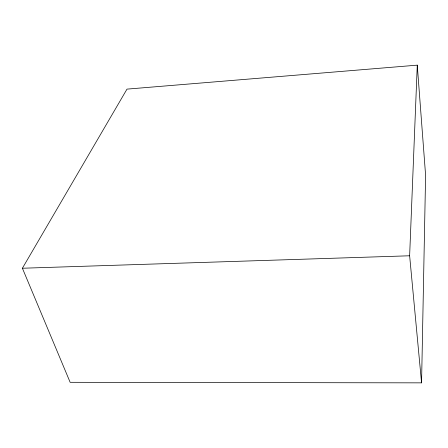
<?xml version="1.0" encoding="UTF-8"?>
<svg xmlns="http://www.w3.org/2000/svg" width="448" height="448" viewBox="0 0 448 448"><rect width="100%" height="100%" fill="white"/><g stroke="black" fill="none" stroke-linecap="round" stroke-linejoin="round"><path stroke-width="0.67" d="M421.568 382.855L425.6 175.274L417.267 65.145L126.991 89.124L22.4 268.24L70.146 382.306L421.568 382.855L409.634 255.78L417.267 65.145M22.4 268.24L409.634 255.78"/></g></svg>
